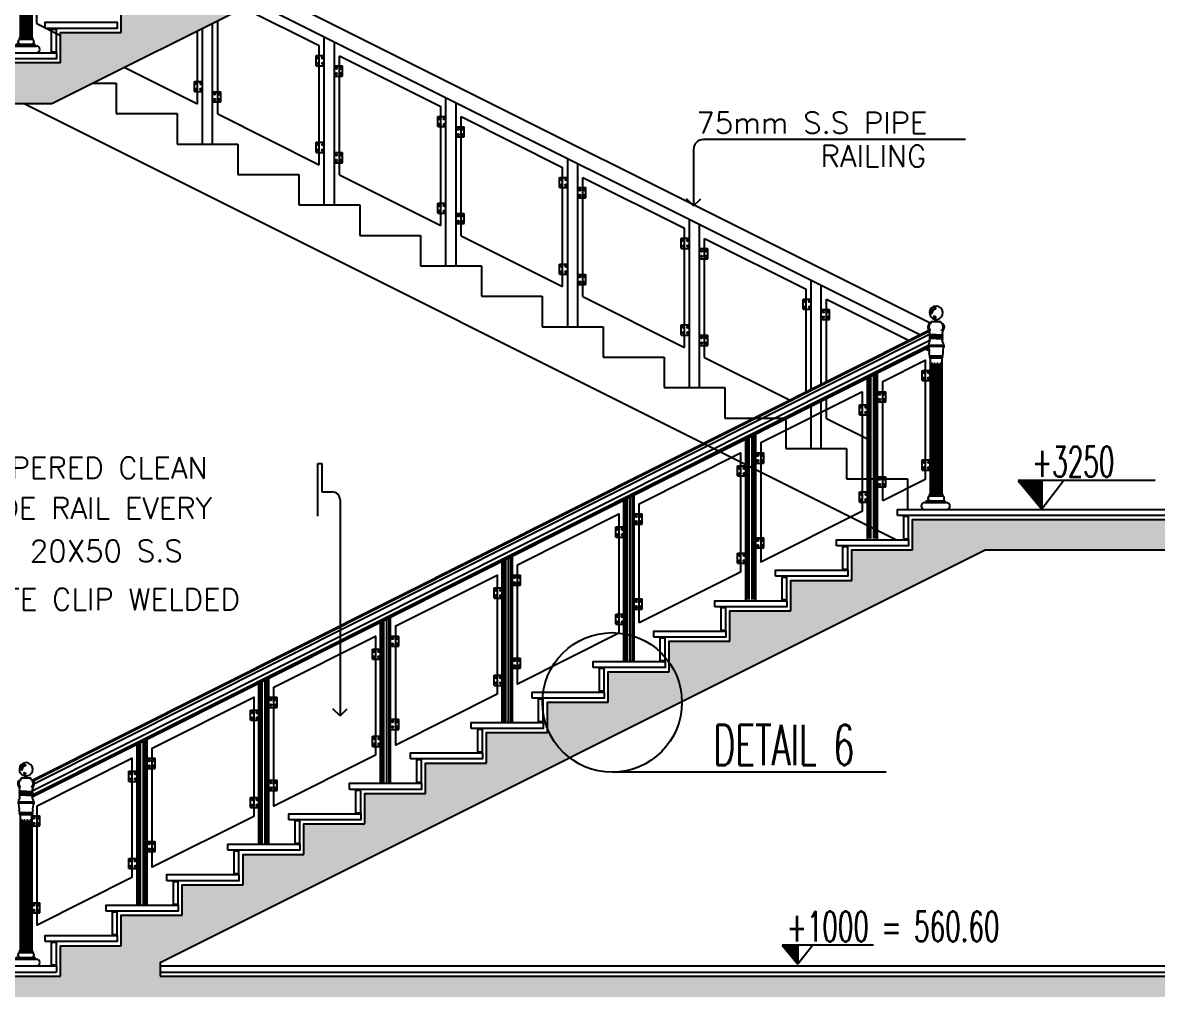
# Model space of a CAD drawing. Extents: x 418021.3 to 418070.1, y 43443.2 to 43479.4.
# Drawn here: x 418035.4 to 418041, y 43459.82 to 43464.58 of the extents above; entities that cross this region are included whole.
import ezdxf

# ---------------------------------------------------------------- set-up
doc = ezdxf.new("R2010")
doc.units = 0
doc.header["$MEASUREMENT"] = 0
for name, color, linetype in [('2', 11, 'CONTINUOUS'), ('D', 11, 'CONTINUOUS'), ('DIM', 4, 'CONTINUOUS'), ('DIM-OUT', 4, 'CONTINUOUS'), ('ELEV-LEV', 3, 'CONTINUOUS'), ('GLASS', 4, 'CONTINUOUS'), ('Handrail', 4, 'CONTINUOUS'), ('Hatch', 11, 'CONTINUOUS'), ('IND-ES-TXT', 4, 'CONTINUOUS'), ('Step', 3, 'CONTINUOUS'), ('TEXT', 4, 'CONTINUOUS'), ('TXT', 2, 'CONTINUOUS'), ('TXT2', 6, 'CONTINUOUS'), ('WALL', 6, 'CONTINUOUS')]:
    doc.layers.add(name, color=color, linetype=linetype)
doc.styles.add('ROMANS', font='ROMANS.shx', dxfattribs={"width": 0.6})
pattern_1 = [(50, (7.18398, 0), (0.21517805478, -0.018825640495), [0.0225, -0.2475]), (355, (7.18398, 0), (-0.04162540008, 0.22565764011), [0.018, -0.198]), (100.4514, (7.20191, -0.00157), (0.17355281451, 0.20683186262), [0.019122057, -0.2103426336]), (46.1842, (7.18398, 0.06), (0.32017231459, -0.0496557043), [0.03375, -0.37125]), (96.6356, (7.21066, 0.05586), (0.28039881166, 0.29223536127), [0.0286830864, -0.3155139]), (351.1842, (7.18398, 0.06), (0.28039858354, 0.29223558028), [0.027, -0.297]), (21, (7.21398, 0.045), (0.179072115636, -0.1207856672), [0.0225, -0.2475]), (326, (7.21398, 0.045), (0.07299459958, 0.21754501351), [0.018, -0.198]), (71.4514, (7.2289, 0.03493), (0.25206678857, 0.09675914901), [0.019122057, -0.2103426336]), (37.5, (7.18398, 0), (0.003647956595, 0.09986815615), [0, -0.1956, 0, -0.201, 0, -0.19875]), (7.5, (7.18398, 0), (0.078920861233, 0.118323513565), [0, -0.1146, 0, -0.1911, 0, -0.07575]), (327.5, (7.11708, 0), (0.160146730852, -0.00676646152), [0, -0.075, 0, -0.234, 0, -0.3105]), (317.5, (7.08708, 0), (0.174955850803, 0.0300314947), [0, -0.0975, 0, -0.1554, 0, -0.2205])]

# ---------------------------------------------------------------- blocks, each defined once
blk = doc.blocks.new('A$C2B08356D')
at = {"layer": '2'}
for p, q in [((0.0495, 0.7172), (0.0495, 0.0755)), ((0.0543, 0.7172), (0.0543, 0.0755)), ((0.0637, 0.7172), (0.0637, 0.0755)), ((0.0684, 0.7172), (0.0684, 0.0755)), ((0.0779, 0.7172), (0.0779, 0.0755)), ((0.0826, 0.7172), (0.0826, 0.0755)), ((0.092, 0.7172), (0.092, 0.0755)), ((0.0967, 0.7172), (0.0967, 0.0755))]:
    blk.add_line(p, q, dxfattribs=at)
for centre in [(0.0519, 0.7172), (0.0661, 0.7172), (0.0802, 0.7172), (0.0944, 0.7172)]:
    blk.add_arc(centre, 0.00236, 0, 180, dxfattribs=at)
at = {"layer": 'D'}
for centre, radius, start, end in [((0.0731, 0.9689), 0.033, 278.2132, 261.7868), ((0.0731, 0.9689), 0.0236, 98.1711, 183.3862), ((0.0519, 0.9677), 0.00236, 186.5091, 0.2633), ((0.0731, 0.9689), 0.0189, 98.1711, 183.3862), ((0.0638, 0.9498), 0.00237, 68.5646, 237.9249), ((0.0731, 0.9689), 0.0189, 243.2448, 261.7868), ((0.0698, 0.9898), 0.00238, 286.4552, 89.887), ((0.0731, 0.9689), 0.0236, 243.2448, 261.7868), ((0.0694, 0.9479), 0.00248, 279.6354, 63.9382)]:
    blk.add_arc(centre, radius, start, end, dxfattribs=at)
at = {"layer": 'Handrail'}
for p, q in [((0.0495, 0.9159), (0.0495, 0.9264)), ((0.0495, 0.9264), (0.0967, 0.9264)), ((0.0684, 0.9362), (0.0779, 0.9362)), ((0.0684, 0.9264), (0.0684, 0.9362)), ((0.0779, 0.9264), (0.0779, 0.9362)), ((0.0967, 0.9183), (0.0967, 0.9264)), ((0.0448, 0.8792), (0.0441, 0.8849)), ((0.0731, 0.8603), (0.0448, 0.8603)), ((0.0731, 0.8509), (0.0448, 0.8509)), ((0.0731, 0.8415), (0.0448, 0.8415)), ((0.0731, 0.8603), (0.1014, 0.8603)), ((0.0731, 0.8509), (0.1014, 0.8509)), ((0.0731, 0.8415), (0.1014, 0.8415)), ((0.1016, 0.8792), (0.1023, 0.8849)), ((0.0354, 0.8037), (0.0354, 0.8084)), ((0.0354, 0.8084), (0.1109, 0.8084)), ((0.0354, 0.8037), (0.1109, 0.8037)), ((0.1109, 0.8084), (0.1109, 0.8037)), ((0.0448, 0.7565), (0.1014, 0.7565)), ((0.0448, 0.7471), (0.0448, 0.0755)), ((0.0448, 0.7471), (0.1014, 0.7471)), ((0.1014, 0.7471), (0.1014, 0.0755)), ((0.0448, 0.0754), (0.1022, 0.0754)), ((0.0448, 0.0661), (0.1014, 0.0661)), ((0.0165, 0.033), (0.125, 0.033)), ((0.0283, 0.0425), (0.1132, 0.0425)), ((0.0448, 0.0425), (0.0967, 0.0425)), ((0.1316, 0.0014), (0.1316, 0))]:
    blk.add_line(p, q, dxfattribs=at)
for centre, radius, start, end in [((0.0527, 0.8981), 0.0204, 98.7958, 221.6777), ((0.0527, 0.8981), 0.0157, 122.816, 237.184), ((0.0937, 0.8981), 0.0204, 318.3223, 81.6001), ((0.0937, 0.8981), 0.0157, 302.816, 57.184), ((0.0238, 0.8742), 0.0171, 355.2677, 37.2275), ((0.0448, 0.865), 0.00472, 90, 270), ((0.0448, 0.8556), 0.00472, 90, 270), ((0.0448, 0.8462), 0.00472, 90, 270), ((0.0448, 0.8367), 0.00472, 90, 270), ((0.0435, 0.8725), 0.0027, 175.2677, 299.2972), ((0.1014, 0.865), 0.00472, 270, 90), ((0.1014, 0.8556), 0.00472, 270, 90), ((0.1014, 0.8462), 0.00472, 270, 90), ((0.1014, 0.8367), 0.00472, 270, 90), ((0.1029, 0.8725), 0.0027, 240.7028, 4.7323), ((0.1226, 0.8742), 0.0171, 142.7725, 184.7323), ((0.087, 0.8014), 0.0521, 144.0908, 172.3064), ((-0.0329, 0.7768), 0.0734, 350.0762, 21.4955), ((0.0592, 0.8014), 0.0521, 7.6936, 35.9092), ((0.1792, 0.7768), 0.0734, 158.5045, 189.9238), ((0.0459, 0.763), 0.00657, 170.0762, 260.8268), ((0.0448, 0.7518), 0.00472, 90, 270), ((0.1004, 0.763), 0.00657, 279.1732, 9.9238), ((0.1014, 0.7518), 0.00472, 270, 90), ((0.0448, 0.0543), 0.0118, 90, 270), ((0.0448, 0.0708), 0.00472, 90, 270), ((0.1014, 0.0708), 0.00472, 270, 90), ((0.1014, 0.0543), 0.0118, 270, 90), ((0.0165, 0.0165), 0.0165, 90, 270), ((0.0283, 0.0377), 0.00472, 90, 270), ((0.1132, 0.0377), 0.00472, 270, 90), ((0.125, 0.0165), 0.0165, 270, 90)]:
    blk.add_arc(centre, radius, start, end, dxfattribs=at)
blk = doc.blocks.new('A$C2180794E')
at = {"layer": 'Handrail'}
blk.add_blockref('A$C2B08356D', (0, 0), dxfattribs=at)
blk = doc.blocks.new('A$C427214A3')
at = {"layer": 'GLASS', "ltscale": 0.2}
for p, q in [((0, 1000), (800, 1000)), ((0, 0), (0, 1000)), ((0, 0), (800, 0)), ((800, 0), (800, 1000))]:
    blk.add_line(p, q, dxfattribs=at)
for centre in [(202, 770), (202, 230), (650, 770), (650, 230)]:
    blk.add_circle(centre, 82.4, dxfattribs=at)

msp = doc.modelspace()

# ---------------------------------------------------------------- hatches: boundary and pattern name
at = {"layer": 'ELEV-LEV', "linetype": 'Continuous'}
h = msp.add_hatch(dxfattribs=at)
h.set_pattern_fill('ANSI31', color=6, scale=0.0228, angle=450, style=0)
h.set_pattern_definition([(135, (417941.0877875, 43479.07239), (-0.00201525433, -0.00201525433), [])])
h.paths.add_polyline_path([(418040.3096, 43462.3266), (418040.4266, 43462.1854), (418040.4266, 43462.3266)])
h = msp.add_hatch(dxfattribs=at)
h.set_pattern_fill('ANSI31', color=6, scale=0.0152, angle=450, style=0)
h.set_pattern_definition([(135, (417972.9985364, 43471.2006368), (-0.001343502884, -0.001343502884), [])])
h.paths.add_polyline_path([(418039.1464, 43460.0368), (418039.2244, 43459.9426), (418039.2244, 43460.0368)])
at = {"layer": 'Hatch'}
h = msp.add_hatch(dxfattribs=at)
h.set_pattern_fill('AR-CONC', color=256, scale=0.03, style=0)
h.set_pattern_definition(pattern_1)
h.paths.add_polyline_path([(418041.4945, 43466.6338), (418039.7895, 43466.6338), (418039.7895, 43466.4838), (418039.4895, 43466.4838), (418039.4895, 43466.3338), (418039.1895, 43466.3338), (418039.1895, 43466.1838), (418038.8895, 43466.1838), (418038.8895, 43466.0338), (418038.5895, 43466.0338), (418038.5895, 43465.8838), (418038.2895, 43465.8838), (418038.2895, 43465.7338), (418037.9895, 43465.7338), (418037.9895, 43465.5838), (418037.6895, 43465.5838), (418037.6895, 43465.4338), (418037.3895, 43465.4338), (418037.3895, 43465.2838), (418037.0895, 43465.2838), (418037.0895, 43465.1338), (418036.7895, 43465.1338), (418036.7895, 43464.9838), (418036.4895, 43464.9838), (418036.4895, 43464.8338), (418036.1895, 43464.8338), (418036.1895, 43464.6838), (418035.8895, 43464.6838), (418035.8895, 43464.5338), (418035.5895, 43464.5338), (418035.5895, 43464.3838), (418034.0433, 43464.3838), (418034.0433, 43464.1838), (418035.5472, 43464.1838), (418040.1472, 43466.4838), (418041.3445, 43466.4838), (418041.3445, 43466.0338), (418041.4945, 43466.0338)])
h = msp.add_hatch(dxfattribs=at)
h.set_pattern_fill('AR-CONC', color=256, scale=0.03, style=0)
h.set_pattern_definition(pattern_1)
h.paths.add_polyline_path([(418040.1472, 43461.9838), (418041.3445, 43461.9838), (418041.3445, 43461.5338), (418041.4945, 43461.5338), (418041.4945, 43462.1338), (418039.7895, 43462.1338), (418039.7895, 43461.9838), (418039.4895, 43461.9838), (418039.4895, 43461.8338), (418039.1895, 43461.8338), (418039.1895, 43461.6838), (418038.8895, 43461.6838), (418038.8895, 43461.5338), (418038.5895, 43461.5338), (418038.5895, 43461.3838), (418038.2895, 43461.3838), (418038.2895, 43461.2338), (418037.9895, 43461.2338), (418037.9895, 43461.0838), (418037.6895, 43461.0838), (418037.6895, 43460.9338), (418037.3895, 43460.9338), (418037.3895, 43460.7838), (418037.0895, 43460.7838), (418037.0895, 43460.6338), (418036.7895, 43460.6338), (418036.7895, 43460.4838), (418036.4895, 43460.4838), (418036.4895, 43460.3338), (418036.1895, 43460.3338), (418036.1895, 43460.1838), (418035.8895, 43460.1838), (418035.8895, 43460.0338), (418035.5895, 43460.0338), (418035.5895, 43459.8838), (418034.0433, 43459.8838), (418034.0433, 43459.7538), (418040.8945, 43459.7538), (418041.0245, 43459.6238), (418041.3245, 43459.6238), (418041.3245, 43459.8838), (418036.0818, 43459.8838), (418036.0818, 43459.9511)])

# ---------------------------------------------------------------- linework, layer by layer
at = {"layer": 'DIM', "color": 6}
msp.add_line((418039.6586, 43460.8887), (418038.3087, 43460.8887), dxfattribs=at)
at = {"layer": 'DIM-OUT'}
for p, q in [((418035.4733, 43464.5777), (418035.4733, 43465.1646)), ((418036.6308, 43464.7256), (418039.879, 43463.1015)), ((418036.547, 43464.6837), (418039.8247, 43463.0448)), ((418036.4911, 43464.6557), (418036.8645, 43464.4691)), ((418035.4733, 43464.5777), (418035.5895, 43464.5196)), ((418036.2895, 43463.9838), (418036.2895, 43464.5549)), ((418036.3395, 43463.9838), (418036.3395, 43464.5799)), ((418036.3645, 43464.1321), (418036.3645, 43464.5924)), ((418036.2645, 43464.1821), (418036.2645, 43464.5424)), ((418036.8895, 43463.6838), (418036.8895, 43464.5125)), ((418036.8645, 43463.8821), (418036.8645, 43464.4691)), ((418036.9395, 43463.6838), (418036.9395, 43464.4875)), ((418036.9645, 43463.8321), (418036.9645, 43464.4191)), ((418036.9645, 43464.4191), (418037.4645, 43464.1691)), ((418035.9041, 43464.3623), (418036.2645, 43464.1821)), ((418035.7472, 43464.2838), (418035.8645, 43464.2838)), ((418035.8645, 43464.2838), (418035.8645, 43464.1338)), ((418039.7067, 43462.0338), (418035.4067, 43464.1838)), ((418037.4645, 43463.5821), (418037.4645, 43464.1691)), ((418037.4895, 43463.3838), (418037.4895, 43464.2125)), ((418037.5395, 43463.3838), (418037.5395, 43464.1875)), ((418035.8645, 43464.1338), (418036.1645, 43464.1338)), ((418036.1645, 43464.1338), (418036.1645, 43463.9838)), ((418036.3645, 43464.1321), (418036.8645, 43463.8821)), ((418037.5645, 43463.5321), (418037.5645, 43464.1191)), ((418037.5645, 43464.1191), (418038.0645, 43463.8691)), ((418036.1645, 43463.9838), (418036.4645, 43463.9838)), ((418036.4645, 43463.9838), (418036.4645, 43463.8338)), ((418038.0895, 43463.0838), (418038.0895, 43463.9125)), ((418038.1395, 43463.0838), (418038.1395, 43463.8875)), ((418036.4645, 43463.8338), (418036.7645, 43463.8338)), ((418036.7645, 43463.8338), (418036.7645, 43463.6838)), ((418036.9645, 43463.8321), (418037.4645, 43463.5821)), ((418038.0645, 43463.2821), (418038.0645, 43463.8691)), ((418038.1645, 43463.2321), (418038.1645, 43463.8191)), ((418038.1645, 43463.8191), (418038.6645, 43463.5691)), ((418036.7645, 43463.6838), (418037.0645, 43463.6838)), ((418037.0645, 43463.6838), (418037.0645, 43463.5338)), ((418038.6895, 43462.7838), (418038.6895, 43463.6125)), ((418038.6645, 43462.9821), (418038.6645, 43463.5691)), ((418038.7395, 43462.7838), (418038.7395, 43463.5875)), ((418037.0645, 43463.5338), (418037.3645, 43463.5338)), ((418037.3645, 43463.5338), (418037.3645, 43463.3838)), ((418037.5645, 43463.5321), (418038.0645, 43463.2821)), ((418038.7645, 43462.9321), (418038.7645, 43463.5191)), ((418038.7645, 43463.5191), (418039.2645, 43463.2691)), ((418037.3645, 43463.3838), (418037.6645, 43463.3838)), ((418037.6645, 43463.3838), (418037.6645, 43463.2338)), ((418039.2645, 43462.7638), (418039.2645, 43463.2691)), ((418039.2895, 43462.7763), (418039.2895, 43463.3125)), ((418039.3395, 43462.8014), (418039.3395, 43463.2875)), ((418037.6645, 43463.2338), (418037.9645, 43463.2338)), ((418037.9645, 43463.2338), (418037.9645, 43463.0838)), ((418038.1645, 43463.2321), (418038.6645, 43462.9821)), ((418039.3645, 43463.2191), (418039.7689, 43463.0168)), ((418039.3645, 43462.8139), (418039.3645, 43463.2191)), ((418035.4498, 43460.8501), (418039.87, 43463.0675)), ((418037.9645, 43463.0838), (418038.2645, 43463.0838)), ((418038.2645, 43463.0838), (418038.2645, 43462.9338)), ((418035.4509, 43460.7668), (418039.869, 43462.9831)), ((418038.2645, 43462.9338), (418038.5645, 43462.9338)), ((418038.5645, 43462.9338), (418038.5645, 43462.7838)), ((418038.7645, 43462.9321), (418039.1829, 43462.7229)), ((418039.8527, 43462.9749), (418039.8721, 43462.9652)), ((418039.567, 43462.0338), (418039.567, 43462.8316)), ((418039.617, 43462.0338), (418039.617, 43462.8567)), ((418038.5645, 43462.7838), (418038.8645, 43462.7838)), ((418038.8645, 43462.7838), (418038.8645, 43462.6338)), ((418039.3395, 43462.4838), (418039.3395, 43462.7175)), ((418039.3645, 43462.6321), (418039.3645, 43462.73)), ((418039.2895, 43462.4838), (418039.2895, 43462.6924)), ((418038.8645, 43462.6338), (418039.1645, 43462.6338)), ((418039.1645, 43462.6338), (418039.1645, 43462.4838)), ((418039.3645, 43462.6321), (418039.567, 43462.5308)), ((418039.017, 43461.7338), (418039.017, 43462.5557)), ((418038.967, 43461.7338), (418038.967, 43462.5306)), ((418039.1645, 43462.4838), (418039.4645, 43462.4838)), ((418039.4645, 43462.4838), (418039.4645, 43462.3338)), ((418039.4645, 43462.3338), (418039.7645, 43462.3338)), ((418039.7645, 43462.3338), (418039.7645, 43462.1838)), ((418038.367, 43461.4338), (418038.367, 43462.2296)), ((418038.417, 43461.4338), (418038.417, 43462.2547)), ((418037.767, 43461.1338), (418037.767, 43461.9286)), ((418037.817, 43461.1338), (418037.817, 43461.9537)), ((418037.217, 43460.8338), (418037.217, 43461.6527)), ((418037.167, 43460.8338), (418037.167, 43461.6276)), ((418036.567, 43460.5338), (418036.567, 43461.3266)), ((418036.617, 43460.5338), (418036.617, 43461.3517)), ((418035.967, 43460.2338), (418035.967, 43461.0256)), ((418036.017, 43460.2338), (418036.017, 43461.0507)), ((418036.0818, 43459.9338), (418041.3445, 43459.9338)), ((418036.0818, 43459.9038), (418041.3445, 43459.9038))]:
    msp.add_line(p, q, dxfattribs=at)
for points in [[(418039.642, 43462.2259), (418039.642, 43462.8133), (418039.8518, 43462.9186), (418039.8518, 43462.3312)], [(418039.542, 43462.7631), (418039.042, 43462.5123), (418039.042, 43461.9249), (418039.542, 43462.1758)], [(418038.442, 43461.6239), (418038.442, 43462.2113), (418038.942, 43462.4621), (418038.942, 43461.8748)], [(418037.842, 43461.9103), (418038.342, 43462.1611), (418038.342, 43461.5738), (418037.842, 43461.323)], [(418037.742, 43461.2728), (418037.242, 43461.022), (418037.242, 43461.6093), (418037.742, 43461.8601)], [(418037.142, 43460.9718), (418036.642, 43460.721), (418036.642, 43461.3083), (418037.142, 43461.5592)], [(418036.542, 43460.6708), (418036.042, 43460.42), (418036.042, 43461.0073), (418036.542, 43461.2582)], [(418035.4741, 43460.7225), (418035.942, 43460.9572), (418035.942, 43460.3698), (418035.4741, 43460.1351)]]:
    msp.add_lwpolyline(points, close=True, dxfattribs=at)
at = {"layer": 'ELEV-LEV', "color": 6}
for p, q in [((418040.9853, 43462.3266), (418040.3096, 43462.3266)), ((418040.3096, 43462.3266), (418040.4266, 43462.1854)), ((418040.5356, 43462.3266), (418040.4266, 43462.1854)), ((418040.4266, 43462.3266), (418040.4266, 43462.1854)), ((418039.5969, 43460.0368), (418039.1464, 43460.0368)), ((418039.1464, 43460.0368), (418039.2244, 43459.9426)), ((418039.2971, 43460.0368), (418039.2244, 43459.9426)), ((418039.2244, 43460.0368), (418039.2244, 43459.9426))]:
    msp.add_line(p, q, dxfattribs=at)
at = {"layer": 'IND-ES-TXT'}
for p, q in [((418040.0498, 43464.0063), (418038.7597, 43464.0063)), ((418038.7097, 43463.9563), (418038.7097, 43463.6789)), ((418036.8578, 43462.1508), (418036.8578, 43462.4103)), ((418036.8578, 43462.4103), (418036.8774, 43462.4103)), ((418036.8774, 43462.4103), (418036.8774, 43462.27)), ((418036.8774, 43462.27), (418036.9277, 43462.27)), ((418036.9677, 43462.23), (418036.9677, 43461.1658))]:
    msp.add_line(p, q, dxfattribs=at)
for centre, radius, start, end in [((418038.7597, 43463.9563), 0.05, 90, 180), ((418036.9277, 43462.23), 0.04, 0, 90)]:
    msp.add_arc(centre, radius, start, end, dxfattribs=at)
at = {"layer": 'Step', "color": 11}
for p, q in [((418035.4555, 43460.8459), (418039.8717, 43463.0613)), ((418035.461, 43460.8332), (418039.8728, 43463.0464)), ((418035.4524, 43460.7777), (418039.8674, 43462.9925)), ((418035.453, 43460.799), (418039.8744, 43463.017)), ((418039.5692, 43462.0398), (418039.5692, 43462.8328)), ((418039.5741, 43462.0398), (418039.5741, 43462.8352)), ((418039.5841, 43462.0398), (418039.5841, 43462.8402)), ((418039.5983, 43462.0398), (418039.5983, 43462.8473)), ((418039.6089, 43462.0398), (418039.6089, 43462.8527)), ((418039.6142, 43462.0398), (418039.6142, 43462.8553)), ((418038.9841, 43461.7388), (418038.9841, 43462.5392)), ((418038.9983, 43461.7388), (418038.9983, 43462.5464)), ((418039.0089, 43461.7388), (418039.0089, 43462.5517)), ((418039.0142, 43461.7388), (418039.0142, 43462.5543)), ((418038.9692, 43461.7388), (418038.9692, 43462.5318)), ((418038.9741, 43461.7388), (418038.9741, 43462.5342)), ((418038.3692, 43461.4378), (418038.3692, 43462.2308)), ((418038.3741, 43461.4378), (418038.3741, 43462.2332)), ((418038.3841, 43461.4378), (418038.3841, 43462.2382)), ((418038.3983, 43461.4378), (418038.3983, 43462.2454)), ((418038.4089, 43461.4378), (418038.4089, 43462.2507)), ((418038.4142, 43461.4378), (418038.4142, 43462.2533)), ((418037.7692, 43461.1368), (418037.7692, 43461.9298)), ((418037.7741, 43461.1368), (418037.7741, 43461.9322)), ((418037.7841, 43461.1368), (418037.7841, 43461.9373)), ((418037.7983, 43461.1368), (418037.7983, 43461.9444)), ((418037.8089, 43461.1368), (418037.8089, 43461.9497)), ((418037.8142, 43461.1368), (418037.8142, 43461.9524)), ((418037.1983, 43460.8358), (418037.1983, 43461.6434)), ((418037.2089, 43460.8358), (418037.2089, 43461.6487)), ((418037.2142, 43460.8358), (418037.2142, 43461.6514)), ((418037.1692, 43460.8358), (418037.1692, 43461.6288)), ((418037.1741, 43460.8358), (418037.1741, 43461.6312)), ((418037.1841, 43460.8358), (418037.1841, 43461.6363)), ((418036.5692, 43460.5348), (418036.5692, 43461.3278)), ((418036.5741, 43460.5348), (418036.5741, 43461.3302)), ((418036.5841, 43460.5348), (418036.5841, 43461.3353)), ((418036.5983, 43460.5348), (418036.5983, 43461.3424)), ((418036.6089, 43460.5348), (418036.6089, 43461.3477)), ((418036.6142, 43460.5348), (418036.6142, 43461.3504)), ((418035.9692, 43460.2338), (418035.9692, 43461.0268)), ((418035.9741, 43460.2338), (418035.9741, 43461.0293)), ((418035.9841, 43460.2338), (418035.9841, 43461.0343)), ((418035.9983, 43460.2338), (418035.9983, 43461.0414)), ((418036.0089, 43460.2338), (418036.0089, 43461.0467)), ((418036.0142, 43460.2338), (418036.0142, 43461.0494))]:
    msp.add_line(p, q, dxfattribs=at)
at = {"layer": 'Step'}
for p, q in [((418034.0433, 43459.9338), (418035.5695, 43459.9338)), ((418035.5695, 43459.9338), (418035.5695, 43459.9038)), ((418034.0433, 43459.9038), (418035.5695, 43459.9038))]:
    msp.add_line(p, q, dxfattribs=at)
for points in [[(418035.5145, 43464.5538), (418035.5145, 43464.5838), (418035.8695, 43464.5838), (418035.8695, 43464.5538)], [(418035.5445, 43464.5488), (418035.5445, 43464.4388), (418035.5695, 43464.4388), (418035.5695, 43464.5488)], [(418039.7145, 43462.1538), (418039.7145, 43462.1838), (418041.3367, 43462.1838), (418041.3367, 43462.1538)], [(418039.7445, 43462.1488), (418039.7445, 43462.0388), (418039.7695, 43462.0388), (418039.7695, 43462.1488)], [(418039.4145, 43462.0038), (418039.4145, 43462.0338), (418039.7695, 43462.0338), (418039.7695, 43462.0038)], [(418039.4445, 43461.9988), (418039.4445, 43461.8888), (418039.4695, 43461.8888), (418039.4695, 43461.9988)], [(418039.1145, 43461.8538), (418039.1145, 43461.8838), (418039.4695, 43461.8838), (418039.4695, 43461.8538)], [(418039.1445, 43461.8488), (418039.1445, 43461.7388), (418039.1695, 43461.7388), (418039.1695, 43461.8488)], [(418038.8145, 43461.7038), (418038.8145, 43461.7338), (418039.1695, 43461.7338), (418039.1695, 43461.7038)], [(418038.8445, 43461.6988), (418038.8445, 43461.5888), (418038.8695, 43461.5888), (418038.8695, 43461.6988)], [(418038.5145, 43461.5538), (418038.5145, 43461.5838), (418038.8695, 43461.5838), (418038.8695, 43461.5538)], [(418038.5445, 43461.5488), (418038.5445, 43461.4388), (418038.5695, 43461.4388), (418038.5695, 43461.5488)], [(418038.2145, 43461.4038), (418038.2145, 43461.4338), (418038.5695, 43461.4338), (418038.5695, 43461.4038)], [(418038.2445, 43461.3988), (418038.2445, 43461.2888), (418038.2695, 43461.2888), (418038.2695, 43461.3988)], [(418037.9145, 43461.2538), (418037.9145, 43461.2838), (418038.2695, 43461.2838), (418038.2695, 43461.2538)], [(418037.9445, 43461.2488), (418037.9445, 43461.1388), (418037.9695, 43461.1388), (418037.9695, 43461.2488)], [(418037.6145, 43461.1038), (418037.6145, 43461.1338), (418037.9695, 43461.1338), (418037.9695, 43461.1038)], [(418037.6445, 43461.0988), (418037.6445, 43460.9888), (418037.6695, 43460.9888), (418037.6695, 43461.0988)], [(418037.6445, 43461.0988), (418037.6445, 43460.9888), (418037.6695, 43460.9888), (418037.6695, 43461.0988)], [(418037.3145, 43460.9538), (418037.3145, 43460.9838), (418037.6695, 43460.9838), (418037.6695, 43460.9538)], [(418037.3445, 43460.9488), (418037.3445, 43460.8388), (418037.3695, 43460.8388), (418037.3695, 43460.9488)], [(418037.0145, 43460.8038), (418037.0145, 43460.8338), (418037.3695, 43460.8338), (418037.3695, 43460.8038)], [(418037.0445, 43460.7988), (418037.0445, 43460.6888), (418037.0695, 43460.6888), (418037.0695, 43460.7988)], [(418036.7145, 43460.6538), (418036.7145, 43460.6838), (418037.0695, 43460.6838), (418037.0695, 43460.6538)], [(418036.7445, 43460.6488), (418036.7445, 43460.5388), (418036.7695, 43460.5388), (418036.7695, 43460.6488)], [(418036.4145, 43460.5038), (418036.4145, 43460.5338), (418036.7695, 43460.5338), (418036.7695, 43460.5038)], [(418036.4445, 43460.4988), (418036.4445, 43460.3888), (418036.4695, 43460.3888), (418036.4695, 43460.4988)], [(418036.1145, 43460.3538), (418036.1145, 43460.3838), (418036.4695, 43460.3838), (418036.4695, 43460.3538)], [(418036.1445, 43460.3488), (418036.1445, 43460.2388), (418036.1695, 43460.2388), (418036.1695, 43460.3488)], [(418035.8145, 43460.2038), (418035.8145, 43460.2338), (418036.1695, 43460.2338), (418036.1695, 43460.2038)], [(418035.8445, 43460.1988), (418035.8445, 43460.0888), (418035.8695, 43460.0888), (418035.8695, 43460.1988)], [(418035.5145, 43460.0538), (418035.5145, 43460.0838), (418035.8695, 43460.0838), (418035.8695, 43460.0538)], [(418035.5445, 43460.0488), (418035.5445, 43459.9388), (418035.5695, 43459.9388), (418035.5695, 43460.0488)]]:
    msp.add_lwpolyline(points, close=True, dxfattribs=at)
msp.add_lwpolyline([(418034.0433, 43464.4338), (418035.5695, 43464.4338), (418035.5695, 43464.4038), (418034.0433, 43464.4038)], dxfattribs=at)
at = {"layer": 'TXT2'}
msp.add_circle((418038.3087, 43461.2324), 0.3438, dxfattribs=at)
at = {"layer": 'WALL'}
for p, q in [((418035.5472, 43464.1838), (418040.1472, 43466.4838)), ((418035.5895, 43464.3838), (418034.0433, 43464.3838)), ((418034.0433, 43464.1838), (418035.5472, 43464.1838)), ((418038.7097, 43463.679), (418038.6744, 43463.7143)), ((418038.7097, 43463.679), (418038.7451, 43463.7143)), ((418036.0818, 43459.9511), (418040.1472, 43461.9838)), ((418040.1472, 43461.9838), (418041.3445, 43461.9838)), ((418036.9677, 43461.1658), (418036.9323, 43461.2012)), ((418036.9677, 43461.1658), (418037.003, 43461.2012)), ((418037.6895, 43460.9338), (418037.6895, 43461.0838)), ((418036.0818, 43459.9511), (418036.0818, 43459.8838)), ((418034.0433, 43459.8838), (418035.5895, 43459.8838)), ((418036.0818, 43459.8838), (418041.3245, 43459.8838))]:
    msp.add_line(p, q, dxfattribs=at)
for points in [[(418035.8895, 43464.5338), (418035.8895, 43464.6838), (418036.1895, 43464.6838)], [(418035.5895, 43464.3838), (418035.5895, 43464.5338), (418035.8895, 43464.5338)], [(418039.7895, 43461.9838), (418039.7895, 43462.1338), (418041.4945, 43462.1338)], [(418039.4895, 43461.8338), (418039.4895, 43461.9838), (418039.7895, 43461.9838)], [(418039.1895, 43461.6838), (418039.1895, 43461.8338), (418039.4895, 43461.8338)], [(418038.8895, 43461.5338), (418038.8895, 43461.6838), (418039.1895, 43461.6838)], [(418038.5895, 43461.3838), (418038.5895, 43461.5338), (418038.8895, 43461.5338)], [(418038.2895, 43461.2338), (418038.2895, 43461.3838), (418038.5895, 43461.3838)], [(418037.9895, 43461.0838), (418037.9895, 43461.2338), (418038.2895, 43461.2338)], [(418037.6895, 43460.9338), (418037.6895, 43461.0838), (418037.9895, 43461.0838)], [(418037.3895, 43460.7838), (418037.3895, 43460.9338), (418037.6895, 43460.9338)], [(418037.0895, 43460.6338), (418037.0895, 43460.7838), (418037.3895, 43460.7838)], [(418036.7895, 43460.4838), (418036.7895, 43460.6338), (418037.0895, 43460.6338)], [(418036.4895, 43460.3338), (418036.4895, 43460.4838), (418036.7895, 43460.4838)], [(418036.1895, 43460.1838), (418036.1895, 43460.3338), (418036.4895, 43460.3338)], [(418035.8895, 43460.0338), (418035.8895, 43460.1838), (418036.1895, 43460.1838)], [(418035.5895, 43459.8838), (418035.5895, 43460.0338), (418035.8895, 43460.0338)]]:
    msp.add_lwpolyline(points, dxfattribs=at)

# ---------------------------------------------------------------- block references
at = {"layer": 'GLASS', "xscale": 5e-05, "yscale": 5e-05, "zscale": 5e-05}
for p in [(418036.8495, 43464.3698), (418036.9395, 43464.319), (418036.2495, 43464.2426), (418036.3395, 43464.1917), (418037.4495, 43464.0698), (418037.5395, 43464.019), (418036.8495, 43463.9426), (418036.9395, 43463.8917), (418038.0495, 43463.7698), (418038.1395, 43463.719), (418037.4495, 43463.6426), (418037.5395, 43463.5917), (418038.6495, 43463.4698), (418038.7395, 43463.419), (418038.0495, 43463.3426), (418038.1395, 43463.2917), (418039.2495, 43463.1698), (418039.3395, 43463.119), (418038.6495, 43463.0426), (418038.7395, 43462.9917), (418039.8367, 43462.8185), (418039.617, 43462.7132), (418039.527, 43462.6492), (418039.017, 43462.4122), (418039.8367, 43462.3773), (418038.927, 43462.3482), (418039.617, 43462.2944), (418039.527, 43462.2195), (418038.417, 43462.1112), (418038.327, 43462.0473), (418039.017, 43461.9934), (418038.927, 43461.9185), (418037.817, 43461.8102), (418037.727, 43461.7463), (418038.417, 43461.6924), (418038.327, 43461.6175), (418037.217, 43461.5092), (418037.127, 43461.4453), (418037.817, 43461.4008), (418037.727, 43461.3165), (418036.617, 43461.2082), (418036.527, 43461.1443), (418037.217, 43461.0998), (418037.127, 43461.0155), (418036.017, 43460.9072), (418035.927, 43460.8433), (418036.617, 43460.7988), (418036.527, 43460.7145), (418035.4483, 43460.6242), (418036.017, 43460.4978), (418035.927, 43460.4135), (418035.4483, 43460.1957)]:
    msp.add_blockref('A$C427214A3', p, dxfattribs=at)
at = {"layer": 'Step'}
for p in [(418035.3468, 43464.4338), (418039.832, 43462.1838), (418035.3468, 43459.9338)]:
    msp.add_blockref('A$C2180794E', p, dxfattribs=at)

# ---------------------------------------------------------------- texts
at = {"layer": 'TEXT', "color": 2, "style": 'ROMANS'}
for s, height, p in [('75mm S.S PIPE', 0.105881, (418038.7233, 43464.0356)), ('RAILING', 0.10588, (418039.3354, 43463.8717)), ('12mm TEMPERED CLEAN', 0.105881, (418034.5496, 43462.3359)), ('GLASS GUIDE RAIL EVERY ', 0.105881, (418034.5496, 43462.1371)), ('100mm ON 20X50 S.S ', 0.105881, (418034.5496, 43461.9257)), ('ANGLE PLATE CLIP WELDED ', 0.105881, (418034.5496, 43461.6876))]:
    msp.add_text(s, height=height, dxfattribs=at).set_placement(p)
at = {"layer": 'TXT', "style": 'ROMANS', "width": 0.6}
for s, height, p in [('+3250', 0.14897, (418040.378, 43462.3438)), ('+1000 = 560.60', 0.148966, (418039.1684, 43460.0537))]:
    msp.add_text(s, height=height, dxfattribs=at).set_placement(p)
at = {"layer": 'TXT', "color": 6, "style": 'ROMANS', "width": 0.6}
msp.add_text('DETAIL 6', height=0.2, dxfattribs=at).set_placement((418038.8078, 43460.9228))

doc.saveas('drawing.dxf')
